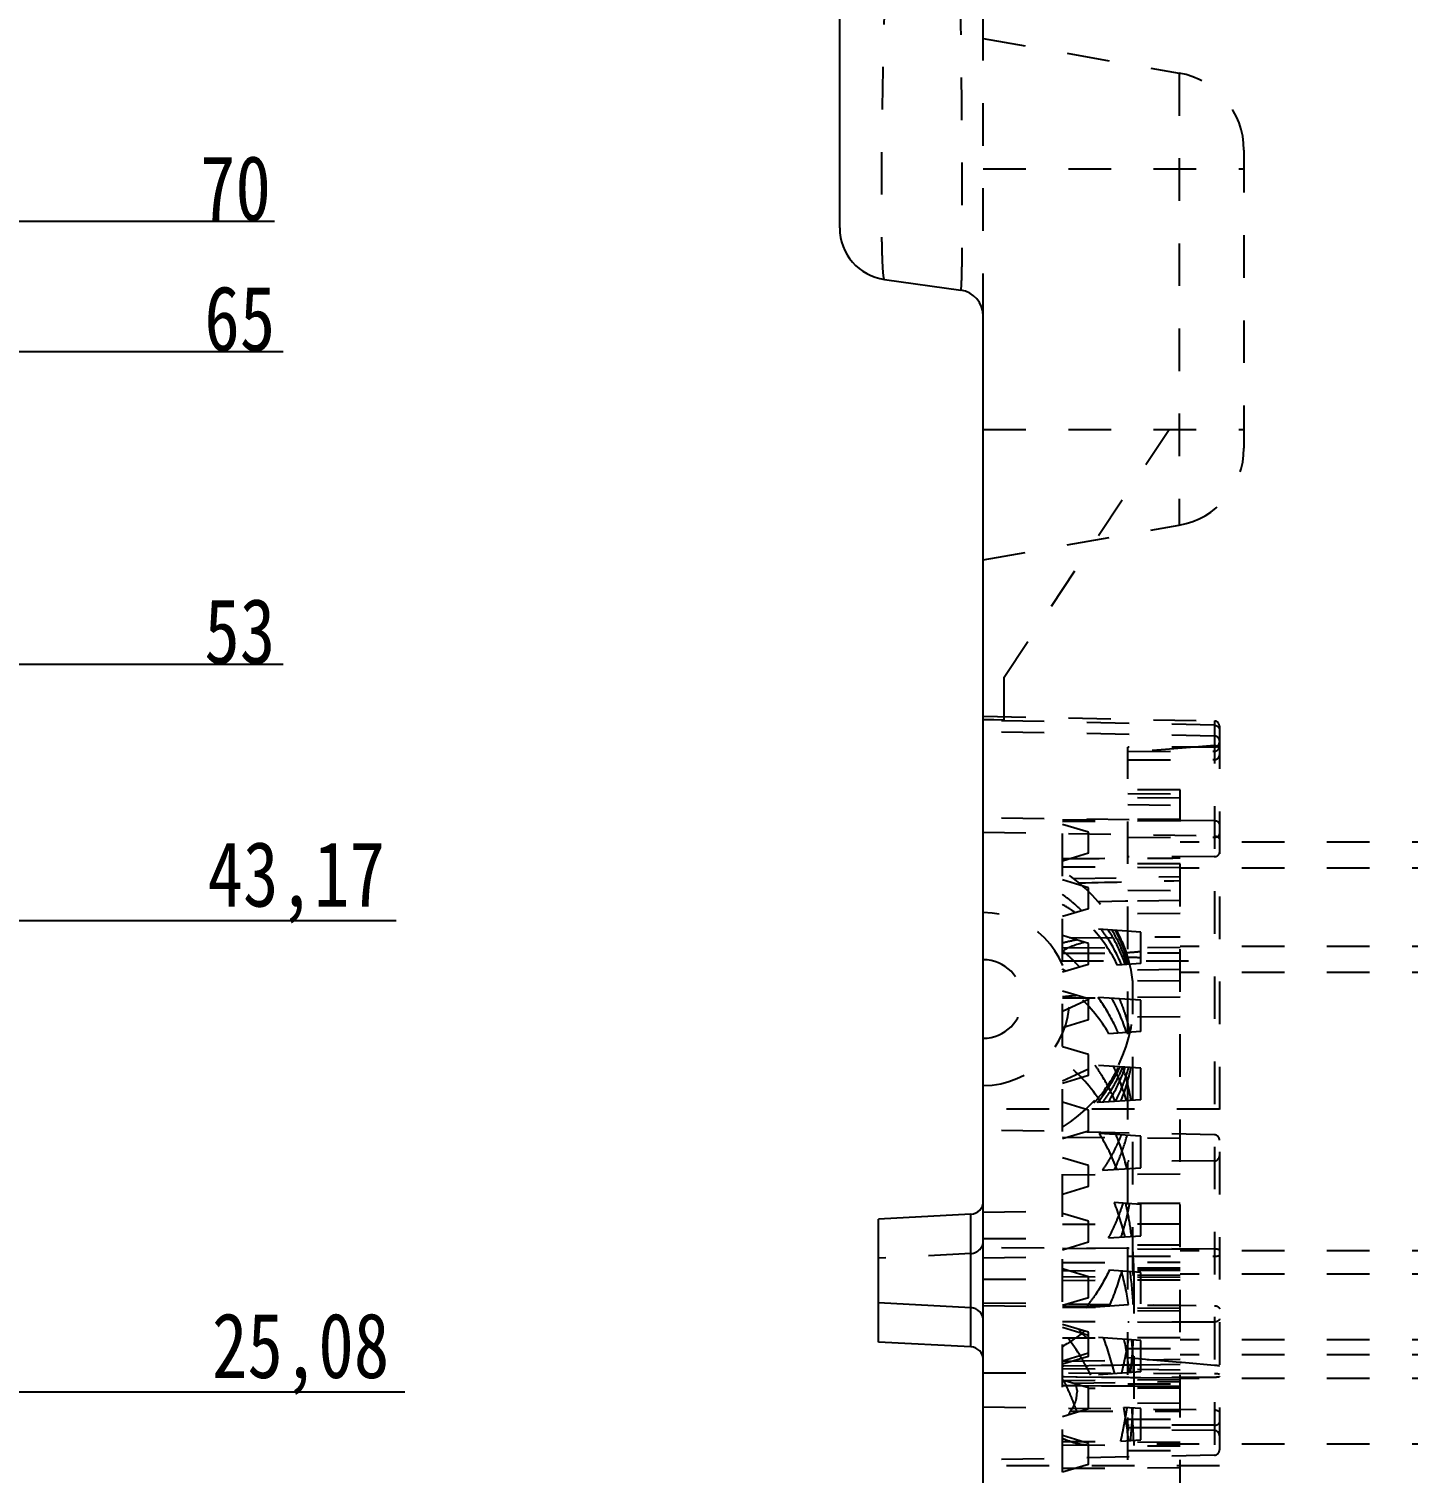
# Model space of a CAD drawing. Header units: millimetres. Extents: x -1495 to -116, y -3881 to 1305.
# Drawn here: x -643.9 to -591, y -1257.5 to -1202.1 of the extents above; entities that cross this region are included whole.
import ezdxf

# ---------------------------------------------------------------- set-up
doc = ezdxf.new("R2010")
doc.units = ezdxf.units.MM
doc.header["$LTSCALE"] = 16.335
doc.header["$PDMODE"] = 3
doc.header["$PDSIZE"] = 0.3125
doc.linetypes.add('HIDDEN', pattern=[0.2, 0.1, -0.1])
doc.layers.get('0').update_dxf_attribs({"linetype": 'CONTINUOUS'})
doc.layers.get('Defpoints').update_dxf_attribs({"linetype": 'CONTINUOUS'})
doc.layers.add('DEFAULT_2', color=8, linetype='HIDDEN')
doc.layers.add('dim', color=4, linetype='CONTINUOUS', lineweight=9)
doc.styles.get("Standard").update_dxf_attribs({"font": 'txt', "width": 0.8})
doc.dimstyles.new('副本 ISO-25-1', dxfattribs={"dimtxt": 5, "dimasz": 5, "dimexe": 0, "dimexo": 0, "dimgap": 0, "dimtad": 1, "dimtxsty": 'Standard', "dimcen": 0, "dimclrd": 4, "dimclre": 4, "dimclrt": 6, "dimazin": 0, "dimtfac": 1, "dimtofl": 0, "dimtmove": 0, "dimatfit": 3, "dimfxl": 0, "dimarcsym": 0})

# ---------------------------------------------------------------- blocks, each defined once
blk = doc.blocks.new('*D697')
at = {"layer": 'Defpoints', "color": 0}
for p in [(-692.598, -1254.383), (-637.464, -1254.383), (-735.3, -1279.458)]:
    blk.add_point(p, dxfattribs=at)
at = {"layer": 'dim', "color": 4, "linetype": 'Continuous', "lineweight": -2}
blk.add_line((-692.598, -1254.383), (-629.464, -1254.383), dxfattribs=at)
at = {"layer": 'dim', "color": 6, "insert": (-633.464, -1252.925), "char_height": 2.5, "attachment_point": 5}
blk.add_mtext('25,08', dxfattribs=at)
blk = doc.blocks.new('*D698')
at = {"layer": 'Defpoints', "color": 0}
for p in [(-707.975, -1236.293), (-637.464, -1236.293), (-735.3, -1279.458)]:
    blk.add_point(p, dxfattribs=at)
at = {"layer": 'dim', "color": 4, "linetype": 'Continuous', "lineweight": -2}
blk.add_line((-707.975, -1236.293), (-629.797, -1236.293), dxfattribs=at)
at = {"layer": 'dim', "color": 6, "insert": (-633.631, -1234.835), "char_height": 2.5, "attachment_point": 5}
blk.add_mtext('43,17', dxfattribs=at)
blk = doc.blocks.new('*D699')
at = {"layer": 'Defpoints', "color": 0}
for p in [(-694.702, -1226.458), (-637.464, -1226.458), (-735.3, -1279.458)]:
    blk.add_point(p, dxfattribs=at)
at = {"layer": 'dim', "color": 4, "linetype": 'Continuous', "lineweight": -2}
blk.add_line((-694.702, -1226.458), (-634.131, -1226.458), dxfattribs=at)
at = {"layer": 'dim', "color": 6, "insert": (-635.797, -1225.208), "char_height": 2.5, "attachment_point": 5}
blk.add_mtext('53', dxfattribs=at)
blk = doc.blocks.new('*D700')
at = {"layer": 'Defpoints', "color": 0}
for p in [(-720, -1214.458), (-637.464, -1214.458), (-735.3, -1279.458)]:
    blk.add_point(p, dxfattribs=at)
at = {"layer": 'dim', "color": 4, "linetype": 'Continuous', "lineweight": -2}
blk.add_line((-720, -1214.458), (-634.131, -1214.458), dxfattribs=at)
at = {"layer": 'dim', "color": 6, "insert": (-635.797, -1213.208), "char_height": 2.5, "attachment_point": 5}
blk.add_mtext('65', dxfattribs=at)
blk = doc.blocks.new('*D701')
at = {"layer": 'Defpoints', "color": 0}
for p in [(-662.507, -1209.458), (-637.464, -1209.458), (-735.3, -1279.458)]:
    blk.add_point(p, dxfattribs=at)
at = {"layer": 'dim', "color": 4, "linetype": 'Continuous', "lineweight": -2}
blk.add_line((-662.507, -1209.458), (-634.464, -1209.458), dxfattribs=at)
at = {"layer": 'dim', "color": 6, "insert": (-635.964, -1208.208), "char_height": 2.5, "attachment_point": 5}
blk.add_mtext('70', dxfattribs=at)

msp = doc.modelspace()

# ---------------------------------------------------------------- linework, layer by layer
at = {"color": 7, "linetype": 'Continuous'}
for p, q in [((-612.778, -1209.719), (-612.778, -1189.471)), ((-611.056, -1211.7), (-608.13, -1212.111)), ((-607.269, -1345.814), (-607.269, -1213.101)), ((-607.743, -1247.564), (-611.289, -1247.75)), ((-611.289, -1252.473), (-611.289, -1247.75)), ((-607.743, -1252.659), (-607.743, -1247.564)), ((-607.743, -1251.152), (-611.289, -1250.966)), ((-607.743, -1252.659), (-611.289, -1252.473))]:
    msp.add_line(p, q, dxfattribs=at)
for centre, radius, start, end in [((-610.778, -1209.719), 2, 180, 262), ((-608.269, -1213.101), 1, 0, 82), ((-607.769, -1247.065), 0.5, 273, 0), ((-607.769, -1251.651), 0.5, 0, 87), ((-607.769, -1253.158), 0.5, 0, 87)]:
    msp.add_arc(centre, radius, start, end, dxfattribs=at)
at = {"layer": 'DEFAULT_2', "color": 8, "linetype": 'HIDDEN'}
for p, q in [((-607.269, -1213.101), (-607.269, -1189.458)), ((-607.269, -1202.454), (-599.748, -1203.78)), ((-599.748, -1203.78), (-599.748, -1221.128)), ((-597.269, -1206.734), (-597.269, -1218.173)), ((-607.269, -1207.454), (-597.269, -1207.454)), ((-607.269, -1217.454), (-597.269, -1217.454)), ((-606.469, -1226.954), (-600.135, -1217.454)), ((-607.269, -1222.454), (-599.748, -1221.128)), ((-606.469, -1228.595), (-606.469, -1226.954)), ((-607.269, -1228.454), (-598.402, -1228.64)), ((-607.269, -1228.578), (-606.869, -1228.587)), ((-598.402, -1228.801), (-607.269, -1228.616)), ((-598.402, -1229.218), (-607.269, -1229.05)), ((-606.869, -1228.587), (-606.469, -1228.595)), ((-598.402, -1228.64), (-598.402, -1310.276)), ((-598.205, -1228.841), (-598.205, -1310.075)), ((-598.406, -1229.644), (-601.723, -1229.65)), ((-601.723, -1309.266), (-601.723, -1229.65)), ((-598.402, -1229.585), (-599.164, -1229.646)), ((-601.723, -1229.807), (-598.406, -1229.802)), ((-601.723, -1230.128), (-598.406, -1230.123)), ((-599.713, -1231.281), (-601.723, -1231.278)), ((-599.713, -1307.635), (-599.713, -1231.281)), ((-601.724, -1231.839), (-599.714, -1231.874)), ((-601.723, -1231.428), (-599.713, -1231.432)), ((-599.713, -1231.597), (-601.723, -1231.594)), ((-598.402, -1232.475), (-607.269, -1232.359)), ((-599.713, -1232.408), (-604.235, -1232.447)), ((-604.235, -1306.468), (-604.235, -1232.454)), ((-607.269, -1232.903), (-598.402, -1233.05)), ((-599.713, -1232.471), (-604.235, -1232.51)), ((-603.23, -1232.911), (-604.235, -1232.609)), ((-603.23, -1233.715), (-603.23, -1232.911)), ((-601.723, -1233.105), (-598.406, -1233.101)), ((-559.778, -1233.288), (-599.713, -1233.288)), ((-603.23, -1233.715), (-604.235, -1234.016)), ((-598.406, -1233.845), (-601.723, -1233.85)), ((-599.713, -1234.122), (-601.723, -1234.12)), ((-599.713, -1234.273), (-604.235, -1234.246)), ((-603.799, -1234.687), (-599.713, -1234.603)), ((-559.778, -1234.293), (-599.713, -1234.293)), ((-603.23, -1235.043), (-604.235, -1234.741)), ((-603.23, -1235.847), (-603.23, -1235.043)), ((-601.723, -1235.138), (-599.713, -1235.14)), ((-601.81, -1235.558), (-602.858, -1235.574)), ((-601.723, -1235.557), (-601.81, -1235.558)), ((-599.713, -1235.525), (-601.723, -1235.557)), ((-603.23, -1235.847), (-604.235, -1236.148)), ((-599.713, -1236.032), (-602.495, -1236.051)), ((-603.23, -1237.175), (-604.235, -1236.873)), ((-601.22, -1236.743), (-603.071, -1236.62)), ((-601.22, -1237.949), (-601.22, -1236.743)), ((-604.235, -1237.347), (-599.713, -1237.322)), ((-603.959, -1236.956), (-599.713, -1236.919)), ((-603.23, -1237.979), (-603.23, -1237.175)), ((-559.778, -1237.288), (-599.713, -1237.288)), ((-604.292, -1237.845), (-598.205, -1237.845)), ((-604.235, -1237.554), (-599.713, -1237.538)), ((-603.23, -1237.979), (-604.235, -1238.28)), ((-601.22, -1237.949), (-602.117, -1238.009)), ((-599.713, -1238.171), (-601.596, -1238.204)), ((-559.778, -1238.293), (-599.713, -1238.293)), ((-603.23, -1239.306), (-604.235, -1239.005)), ((-601.533, -1249.693), (-601.533, -1238.604)), ((-599.713, -1238.62), (-601.533, -1238.604)), ((-599.713, -1239.242), (-604.235, -1239.281)), ((-603.201, -1239.315), (-604.235, -1239.784)), ((-601.22, -1239.354), (-603.625, -1239.194)), ((-603.23, -1240.11), (-603.23, -1239.306)), ((-601.22, -1240.56), (-601.22, -1239.354)), ((-603.23, -1240.11), (-604.235, -1240.412)), ((-599.713, -1239.996), (-601.533, -1240.012)), ((-601.22, -1240.56), (-602.449, -1240.642)), ((-603.23, -1241.438), (-604.235, -1241.137)), ((-601.22, -1241.965), (-604.113, -1241.772)), ((-603.23, -1242.242), (-603.23, -1241.438)), ((-603.23, -1242.001), (-604.235, -1242.456)), ((-603.23, -1242.242), (-604.235, -1242.544)), ((-601.22, -1243.171), (-601.22, -1241.965)), ((-598.205, -1243.529), (-607.269, -1243.529)), ((-603.23, -1243.57), (-604.235, -1243.269)), ((-601.22, -1243.171), (-603.087, -1243.296)), ((-603.23, -1244.374), (-603.23, -1243.57)), ((-598.402, -1244.519), (-607.269, -1244.333)), ((-603.23, -1244.374), (-604.235, -1244.676)), ((-604.235, -1244.611), (-599.713, -1244.65)), ((-601.22, -1244.576), (-602.822, -1244.47)), ((-601.22, -1245.782), (-601.22, -1244.576)), ((-603.23, -1245.702), (-604.235, -1245.401)), ((-603.23, -1246.506), (-603.23, -1245.702)), ((-598.406, -1245.523), (-601.723, -1245.529)), ((-599.713, -1246.026), (-604.235, -1246.065)), ((-602.692, -1245.88), (-601.22, -1245.782)), ((-603.23, -1246.506), (-604.235, -1246.808)), ((-601.22, -1247.187), (-602.241, -1247.119)), ((-599.713, -1247.16), (-601.723, -1247.157)), ((-601.22, -1248.393), (-601.22, -1247.187)), ((-607.269, -1247.491), (-604.235, -1247.438)), ((-603.23, -1247.834), (-604.235, -1247.533)), ((-599.713, -1247.943), (-604.235, -1247.965)), ((-603.23, -1248.638), (-603.23, -1247.834)), ((-607.269, -1248.496), (-604.235, -1248.496)), ((-602.462, -1248.476), (-601.22, -1248.393)), ((-607.743, -1249.072), (-611.289, -1249.258)), ((-598.402, -1248.902), (-607.269, -1248.851)), ((-603.23, -1248.638), (-604.235, -1248.94)), ((-599.713, -1248.921), (-604.235, -1248.882)), ((-599.713, -1248.759), (-601.533, -1248.748)), ((-559.778, -1248.966), (-599.713, -1248.966)), ((-607.269, -1249.235), (-604.235, -1249.191)), ((-604.235, -1249.416), (-599.713, -1249.407)), ((-601.723, -1249.182), (-598.406, -1249.18)), ((-599.713, -1249.631), (-601.723, -1249.63)), ((-607.269, -1250.061), (-604.235, -1250.061)), ((-599.714, -1249.996), (-604.236, -1249.973)), ((-603.23, -1249.966), (-604.235, -1249.665)), ((-599.713, -1249.72), (-604.235, -1249.753)), ((-599.713, -1250.094), (-604.235, -1250.118)), ((-603.23, -1250.77), (-603.23, -1249.966)), ((-601.22, -1249.799), (-602.428, -1249.718)), ((-599.713, -1249.682), (-601.533, -1249.693)), ((-599.713, -1249.908), (-601.509, -1249.924)), ((-601.49, -1249.747), (-601.49, -1256.443)), ((-601.22, -1251.005), (-601.22, -1249.799)), ((-559.778, -1249.87), (-599.713, -1249.87)), ((-607.269, -1250.96), (-598.402, -1251.076)), ((-607.269, -1251.066), (-604.235, -1251.119)), ((-603.23, -1250.77), (-604.235, -1251.072)), ((-604.235, -1251.09), (-599.713, -1251.05)), ((-599.713, -1251.182), (-604.235, -1251.143)), ((-603.325, -1251.145), (-601.22, -1251.005)), ((-599.714, -1251.282), (-601.724, -1251.273)), ((-599.713, -1251.726), (-604.235, -1251.691)), ((-603.23, -1252.098), (-604.235, -1251.797)), ((-598.406, -1251.703), (-601.723, -1251.706)), ((-603.23, -1252.22), (-604.235, -1251.918)), ((-599.713, -1252.313), (-604.235, -1252.319)), ((-601.22, -1252.41), (-604.105, -1252.217)), ((-603.23, -1253.024), (-603.23, -1252.098)), ((-601.22, -1253.616), (-601.22, -1252.41)), ((-559.778, -1252.383), (-599.713, -1252.383)), ((-603.23, -1252.902), (-604.235, -1253.204)), ((-601.723, -1252.721), (-599.713, -1252.723)), ((-559.778, -1252.966), (-599.713, -1252.966)), ((-603.23, -1253.024), (-604.235, -1253.325)), ((-604.235, -1253.204), (-599.713, -1253.134)), ((-604.177, -1253.392), (-604.235, -1253.393)), ((-599.713, -1253.544), (-604.235, -1253.505)), ((-603.224, -1253.379), (-604.177, -1253.392)), ((-602.729, -1253.373), (-603.224, -1253.379)), ((-602.325, -1253.367), (-602.729, -1253.373)), ((-602.242, -1253.366), (-602.325, -1253.367)), ((-601.962, -1253.362), (-602.242, -1253.366)), ((-601.723, -1253.359), (-601.962, -1253.362)), ((-601.724, -1253.065), (-601.567, -1253.079)), ((-601.62, -1253.358), (-601.723, -1253.359)), ((-601.586, -1253.357), (-601.62, -1253.358)), ((-601.501, -1253.356), (-601.586, -1253.357)), ((-601.567, -1253.079), (-601.521, -1253.083)), ((-601.521, -1253.083), (-601.45, -1253.09)), ((-601.222, -1253.353), (-601.501, -1253.356)), ((-601.45, -1253.09), (-600.761, -1253.15)), ((-599.713, -1253.333), (-601.222, -1253.353)), ((-600.761, -1253.15), (-599.713, -1253.243)), ((-599.713, -1253.243), (-599.658, -1253.247)), ((-599.658, -1253.247), (-599.511, -1253.26)), ((-599.511, -1253.26), (-598.402, -1253.358)), ((-607.269, -1253.647), (-598.402, -1253.675)), ((-604.235, -1253.797), (-604.168, -1253.798)), ((-599.713, -1253.915), (-604.235, -1253.954)), ((-603.23, -1254.23), (-604.235, -1253.928)), ((-604.168, -1253.798), (-603.712, -1253.803)), ((-603.846, -1254.045), (-599.713, -1253.98)), ((-603.712, -1253.803), (-603.666, -1253.803)), ((-603.666, -1253.803), (-602.728, -1253.813)), ((-601.22, -1253.616), (-603.149, -1253.744)), ((-602.728, -1253.813), (-602.239, -1253.819)), ((-602.239, -1253.819), (-601.96, -1253.822)), ((-601.96, -1253.822), (-601.718, -1253.824)), ((-598.406, -1253.828), (-601.723, -1253.829)), ((-601.723, -1254.075), (-599.713, -1254.076)), ((-601.718, -1253.824), (-601.618, -1253.825)), ((-601.618, -1253.825), (-601.5, -1253.826)), ((-601.5, -1253.826), (-601.221, -1253.829)), ((-601.221, -1253.829), (-599.713, -1253.845)), ((-559.778, -1253.87), (-599.713, -1253.87)), ((-604.17, -1254.152), (-604.235, -1254.151)), ((-604.077, -1254.153), (-604.17, -1254.152)), ((-603.715, -1254.155), (-604.077, -1254.153)), ((-603.67, -1254.155), (-603.715, -1254.155)), ((-602.728, -1254.161), (-603.67, -1254.155)), ((-603.23, -1255.034), (-603.23, -1254.23)), ((-599.713, -1254.246), (-603.23, -1254.251)), ((-602.24, -1254.165), (-602.728, -1254.161)), ((-601.961, -1254.166), (-602.24, -1254.165)), ((-601.722, -1254.168), (-601.961, -1254.166)), ((-599.713, -1254.216), (-601.723, -1254.234)), ((-601.62, -1254.169), (-601.722, -1254.168)), ((-601.501, -1254.169), (-601.62, -1254.169)), ((-601.22, -1254.171), (-601.501, -1254.169)), ((-599.713, -1254.181), (-601.22, -1254.171)), ((-607.269, -1254.963), (-598.402, -1255.073)), ((-603.23, -1255.034), (-604.235, -1255.335)), ((-603.938, -1255.129), (-599.713, -1255.12)), ((-601.22, -1255.021), (-601.875, -1254.977)), ((-599.713, -1254.819), (-601.723, -1254.837)), ((-601.22, -1256.227), (-601.22, -1255.021)), ((-601.723, -1255.425), (-599.713, -1255.425)), ((-598.406, -1255.664), (-601.723, -1255.668)), ((-603.23, -1256.362), (-604.235, -1256.06)), ((-601.992, -1256.278), (-601.22, -1256.227)), ((-601.723, -1255.753), (-599.713, -1255.753)), ((-598.405, -1255.867), (-601.723, -1255.838)), ((-598.402, -1256.81), (-607.269, -1256.996)), ((-599.713, -1256.324), (-604.235, -1256.296)), ((-604.235, -1256.419), (-599.713, -1256.459)), ((-603.23, -1257.166), (-603.23, -1256.362)), ((-559.778, -1256.383), (-601.723, -1256.393)), ((-601.723, -1256.626), (-599.713, -1256.628)), ((-598.205, -1257.227), (-607.269, -1257.227)), ((-603.23, -1257.166), (-604.235, -1257.467)), ((-604.235, -1257.314), (-599.713, -1257.291))]:
    msp.add_line(p, q, dxfattribs=at)
for centre, radius, start, end in [((-600.269, -1206.734), 3, 0, 80), ((-600.269, -1218.173), 3, 280, 0), ((-598.406, -1228.841), 0.201, 0, 88.8), ((-510.137, -2345.242), 1119.143, 94.562646, 94.694162), ((-598.406, -1229.443), 0.201, 270.1, 0), ((-598.41, -1229.818), 0.233, 63.9617, 74.6554), ((-607.269, -1239.308), 5.779, 301.6643, 58.3357), ((-607.923, -1240.459), 6.343, 49.5143, 54.4478), ((-606.64, -1240.115), 5.041, 54.7639, 61.5132), ((-607.954, -1240.496), 6.391, 48.3334, 49.521), ((-607.991, -1240.537), 6.447, 45.6919, 48.3307), ((-607.269, -1239.308), 3.317, 270, 90), ((-607.538, -1240.294), 6.03, 33.7891, 37.281), ((-607.347, -1239.908), 5.853, 19.1373, 33.7114), ((-607.412, -1239.7), 5.92, 16.8786, 30.7959), ((-607.293, -1239.468), 5.804, 14.8598, 28.744), ((-607.301, -1239.368), 5.811, 13.8365, 27.5307), ((-608.622, -1242.719), 6.856, 48.8934, 50.2234), ((-607.609, -1240.34), 6.114, 22.5137, 33.7716), ((-607.269, -1239.308), 1.505, 270, 90), ((-608.735, -1242.848), 7.028, 47.7059, 48.8939), ((-608.779, -1242.898), 7.094, 46.8764, 47.7085), ((-608.751, -1242.868), 7.054, 45.5427, 46.8769), ((-608.729, -1242.846), 7.022, 45.2291, 45.5419), ((-608.848, -1242.963), 7.189, 42.7773, 45.2191), ((-606.302, -1242.189), 4.521, 60.8654, 62.7916), ((-608.314, -1243.263), 6.767, 25.6497, 36.4347), ((-608.16, -1241.93), 6.661, 19.3802, 23.2588), ((-608.227, -1241.956), 6.733, 15.5609, 19.3988), ((-608.183, -1241.943), 6.687, 14.8988, 15.5537), ((-608.552, -1243.383), 7.033, 23.1539, 25.6933), ((-608.312, -1241.976), 6.82, 11.7439, 14.8906), ((-608.864, -1246.012), 7.208, 31.2174, 35.2864), ((-607.247, -1239.382), 5.754, 317.1982, 333.9467), ((-607.384, -1239.462), 5.895, 319.6006, 335.4336), ((-609.317, -1246.278), 7.733, 23.1543, 31.1642), ((-607.613, -1239.929), 6.125, 327.1264, 340.9745), ((-607.314, -1239.744), 5.818, 326.9914, 332.9278), ((-607.339, -1239.732), 5.845, 332.9402, 338.0313), ((-607.576, -1240.395), 6.082, 336.5447, 340.9433), ((-608, -1240.719), 6.511, 337.4172, 349.1952), ((-609.276, -1244.439), 7.778, 12.4302, 18.8658), ((-607.552, -1240.404), 6.057, 340.9491, 341.7998), ((-607.611, -1240.385), 6.119, 341.8025, 344.3228), ((-607.666, -1240.369), 6.176, 344.3203, 345.3213), ((-607.286, -1239.762), 5.784, 322.6829, 326.9961), ((-607.536, -1240.414), 6.038, 332.128, 336.5583), ((-609.506, -1244.487), 8.012, 9.2656, 12.4088), ((-608.22, -1242.067), 6.719, 336.1015, 338.5259), ((-609.139, -1242.55), 7.653, 337.9484, 344.9227), ((-598.406, -1244.72), 0.201, 0, 88.8), ((-608.062, -1242.142), 6.544, 329.5682, 334.0506), ((-608.159, -1242.094), 6.652, 334.0446, 336.1011), ((-607.93, -1242.219), 6.391, 325.0496, 329.5674), ((-609.118, -1242.56), 7.63, 334.4532, 337.9513), ((-598.406, -1245.322), 0.201, 270.1, 0), ((-609.765, -1244.616), 8.262, 338.8469, 342.1992), ((-612.53, -1249.666), 11.019, 11.2267, 13.2076), ((-611.433, -1245.35), 9.947, 347.4929, 349.5243), ((-609.599, -1244.674), 8.087, 335.3816, 338.8063), ((-611.567, -1245.322), 10.085, 344.4803, 346.9934), ((-611.608, -1245.312), 10.127, 346.99, 347.4974), ((-613.226, -1249.804), 11.728, 6.788, 11.2234), ((-609.398, -1244.773), 7.863, 331.9032, 335.4253), ((-611.618, -1245.306), 10.138, 341.9715, 344.4713), ((-607.769, -1248.573), 0.5, 273, 0), ((-613.217, -1246.449), 11.744, 336.7494, 343.6684), ((-616.142, -1251.79), 14.649, 2.9961, 7.9208), ((-603.812, -1249.748), 2.322, 359.3309, 0.0126), ((-609.035, -1246.599), 7.299, 321.4742, 325.6592), ((-617.3, -1249.811), 15.818, 350.0301, 350.6582), ((-619.94, -1254.06), 18.446, 3.9228, 5.2073), ((-620.232, -1251.445), 18.744, 355.8289, 357.109), ((-617.729, -1249.735), 16.253, 347.5532, 349.0975), ((-617.673, -1249.745), 16.196, 349.0925, 350.0289), ((-621.101, -1251.391), 19.615, 354.6337, 355.8571), ((-621.307, -1254.154), 19.816, 1.5038, 3.9227), ((-617.867, -1249.703), 16.395, 346.0144, 347.5453), ((-622.031, -1251.294), 20.549, 353.438, 354.6057), ((-617.582, -1260.201), 14.798, 23.3461, 24.9942), ((-618.611, -1260.645), 15.92, 21.7669, 23.3464), ((-604.845, -1254.402), 1.174, 5.6449, 15.6732), ((-604.775, -1254.383), 1.103, 347.0039, 359.991), ((-619.32, -1260.931), 16.684, 21.3431, 21.7758), ((-619.889, -1261.152), 17.295, 20.258, 21.3391), ((-622.797, -1258.649), 21.241, 6.4627, 9.9542), ((-624.484, -1251.342), 23.027, 349.8033, 350.8946), ((-625.94, -1256.829), 24.443, 3.5123, 4.2964), ((-627.902, -1253.609), 26.416, 356.2611, 356.9802), ((-625.224, -1251.216), 23.777, 348.7636, 349.8204), ((-630.38, -1253.461), 28.897, 355.2851, 356.1155), ((-631.537, -1253.377), 30.057, 356.1055, 356.2718), ((-628.184, -1256.977), 26.692, 2.4642, 3.5344), ((-625.98, -1251.058), 24.55, 347.7232, 348.7467), ((-632.416, -1253.278), 30.941, 354.4822, 355.2577), ((-629.736, -1257.03), 28.245, 1.5908, 2.4357), ((-598.406, -1256.068), 0.201, 0, 89.5), ((-598.406, -1256.609), 0.201, 271.2, 0)]:
    msp.add_arc(centre, radius, start, end, dxfattribs=at)
for centre, major_axis, ratio, start_param, end_param in [((-602.393, -1237.99), (2.993, 0), 0.349891, 8.294662, 8.516995), ((-601.621, -1237.99), (3.012, 0), 0.349891, 2.191032, 2.621998), ((-644.238, -1235.288), (54.905, 0), 0.064341, 5.596683, 5.612674), ((-587.592, -1235.288), (40.073, 0), 0.064341, 4.352156, 4.365396), ((-606.231, -1236.293), (8.588, 0), 0.349891, 4.946874, 5.011158), ((-611.534, -1250.966), (8.721, 0), 0.349891, 5.704017, 5.919281), ((-597.818, -1251.468), (5.978, 0), 0.349891, -2.892855, -2.702781), ((-601.001, -1255.388), (3.028, 0), 0.349891, 9.178258, 9.311173)]:
    msp.add_ellipse(centre, major_axis=major_axis, ratio=ratio, start_param=start_param, end_param=end_param, dxfattribs=at)
for points, knots in [([(-611.056, -1211.7), (-611.062, -1211.699), (-611.074, -1211.678), (-611.083, -1211.64), (-611.095, -1211.575), (-611.11, -1211.443), (-611.126, -1211.215), (-611.141, -1210.873), (-611.153, -1210.438), (-611.161, -1209.916), (-611.167, -1209.31), (-611.169, -1208.354), (-611.162, -1207.002), (-611.14, -1205.228), (-611.105, -1203.303), (-611.074, -1201.978), (-611.056, -1201.302)], [0, 0, 0, 0, 0.001841, 0.005752, 0.011941, 0.020444, 0.044393, 0.077445, 0.119336, 0.169693, 0.228039, 0.293836, 0.445171, 0.617821, 0.805204, 1, 1, 1, 1]), ([(-608.13, -1212.111), (-608.125, -1212.112), (-608.121, -1212.087), (-608.116, -1212.059), (-608.111, -1211.993), (-608.105, -1211.91), (-608.101, -1211.8), (-608.094, -1211.605), (-608.087, -1211.303), (-608.081, -1210.871), (-608.077, -1210.35), (-608.074, -1209.745), (-608.074, -1209.062), (-608.075, -1208.306), (-608.078, -1207.178), (-608.088, -1205.651), (-608.105, -1203.72), (-608.121, -1202.391), (-608.13, -1201.713)], [0, 0, 0, 0, 0.001259, 0.004776, 0.010636, 0.01885, 0.029416, 0.042312, 0.074991, 0.11664, 0.166874, 0.225245, 0.291175, 0.36403, 0.443076, 0.616538, 0.804631, 1, 1, 1, 1]), ([(-598.402, -1228.801), (-598.352, -1228.802), (-598.247, -1228.845), (-598.205, -1228.951), (-598.205, -1229.001)], [0, 0, 0, 0, 0.500528, 1, 1, 1, 1]), ([(-598.406, -1229.802), (-598.355, -1229.802), (-598.248, -1229.759), (-598.205, -1229.653), (-598.205, -1229.601)], [0, 0, 0, 0, 0.500685, 1, 1, 1, 1]), ([(-598.205, -1229.399), (-598.205, -1229.384), (-598.215, -1229.321), (-598.261, -1229.266), (-598.303, -1229.244)], [0, 0, 0, 0, 0.233723, 1, 1, 1, 1]), ([(-598.406, -1230.123), (-598.355, -1230.123), (-598.253, -1230.088), (-598.205, -1229.988), (-598.205, -1229.941)], [0, 0, 0, 0, 0.518318, 1, 1, 1, 1]), ([(-598.406, -1233.101), (-598.357, -1233.101), (-598.271, -1233.088), (-598.205, -1233.011), (-598.205, -1232.976)], [0, 0, 0, 0, 0.579744, 1, 1, 1, 1]), ([(-598.205, -1232.6), (-598.205, -1232.565), (-598.269, -1232.489), (-598.354, -1232.475), (-598.402, -1232.475)], [0, 0, 0, 0, 0.420739, 1, 1, 1, 1]), ([(-598.406, -1233.845), (-598.356, -1233.845), (-598.259, -1233.82), (-598.205, -1233.728), (-598.205, -1233.686)], [0, 0, 0, 0, 0.54051, 1, 1, 1, 1]), ([(-601.49, -1249.747), (-601.49, -1249.674), (-601.502, -1249.341), (-601.533, -1249.008), (-601.533, -1248.748)], [0, 0, 0, 0, 0.220504, 1, 1, 1, 1]), ([(-598.205, -1248.958), (-598.205, -1248.945), (-598.245, -1248.92), (-598.279, -1248.914), (-598.303, -1248.91)], [0, 0, 0, 0, 0.326985, 1, 1, 1, 1]), ([(-598.406, -1249.18), (-598.358, -1249.18), (-598.293, -1249.174), (-598.227, -1249.153), (-598.205, -1249.133), (-598.205, -1249.125)], [0, 0, 0, 0, 0.662217, 0.882565, 1, 1, 1, 1]), ([(-601.533, -1249.693), (-601.533, -1249.743), (-601.529, -1249.817), (-601.525, -1249.894), (-601.515, -1249.918)], [0, 0, 0, 0, 0.664658, 1, 1, 1, 1]), ([(-601.509, -1249.924), (-601.505, -1249.924), (-601.5, -1249.906), (-601.495, -1249.881), (-601.491, -1249.832), (-601.49, -1249.796), (-601.49, -1249.775)], [0, 0, 0, 0, 0.077835, 0.270225, 0.579756, 1, 1, 1, 1]), ([(-598.402, -1251.076), (-598.354, -1251.077), (-598.269, -1251.091), (-598.205, -1251.166), (-598.205, -1251.201)], [0, 0, 0, 0, 0.579261, 1, 1, 1, 1]), ([(-598.205, -1251.577), (-598.205, -1251.588), (-598.217, -1251.64), (-598.268, -1251.672), (-598.306, -1251.686)], [0, 0, 0, 0, 0.214933, 1, 1, 1, 1]), ([(-598.402, -1253.358), (-598.378, -1253.358), (-598.332, -1253.36), (-598.268, -1253.366), (-598.231, -1253.374), (-598.205, -1253.384), (-598.205, -1253.39)], [0, 0, 0, 0, 0.361525, 0.689942, 0.907415, 1, 1, 1, 1]), ([(-598.205, -1253.797), (-598.205, -1253.803), (-598.232, -1253.813), (-598.269, -1253.821), (-598.334, -1253.826), (-598.381, -1253.828), (-598.406, -1253.828)], [0, 0, 0, 0, 0.091173, 0.309339, 0.638983, 1, 1, 1, 1]), ([(-598.402, -1253.675), (-598.386, -1253.675), (-598.33, -1253.677), (-598.273, -1253.68), (-598.234, -1253.69)], [0, 0, 0, 0, 0.279966, 1, 1, 1, 1]), ([(-598.234, -1253.69), (-598.23, -1253.691), (-598.221, -1253.694), (-598.205, -1253.699), (-598.205, -1253.706)], [0, 0, 0, 0, 0.393332, 1, 1, 1, 1]), ([(-598.402, -1255.073), (-598.377, -1255.073), (-598.301, -1255.08), (-598.205, -1255.137), (-598.205, -1255.191)], [0, 0, 0, 0, 0.318567, 1, 1, 1, 1]), ([(-598.406, -1255.664), (-598.38, -1255.664), (-598.304, -1255.658), (-598.205, -1255.601), (-598.205, -1255.546)], [0, 0, 0, 0, 0.318597, 1, 1, 1, 1]), ([(-603.302, -1256.427), (-603.453, -1256.426), (-603.775, -1256.357), (-604.077, -1256.241), (-604.235, -1256.173)], [0, 0, 0, 0, 0.467073, 1, 1, 1, 1])]:
    msp.add_open_spline(points, degree=3, knots=knots, dxfattribs=at)
for points in [[(-598.303, -1229.244), (-598.334, -1229.228), (-598.368, -1229.218), (-598.402, -1229.218)], [(-598.402, -1229.585), (-598.384, -1229.585), (-598.366, -1229.588), (-598.349, -1229.593)], [(-598.308, -1229.608), (-598.279, -1229.623), (-598.252, -1229.645), (-598.234, -1229.673)], [(-598.234, -1229.673), (-598.217, -1229.699), (-598.205, -1229.732), (-598.205, -1229.764)], [(-598.402, -1233.05), (-598.37, -1233.051), (-598.338, -1233.058), (-598.308, -1233.071)], [(-598.308, -1233.071), (-598.28, -1233.083), (-598.253, -1233.103), (-598.234, -1233.128)], [(-598.234, -1233.128), (-598.217, -1233.151), (-598.205, -1233.181), (-598.205, -1233.21)], [(-604.235, -1233.917), (-602.728, -1233.91), (-601.22, -1233.904), (-599.713, -1233.897)], [(-603.593, -1234.849), (-602.3, -1234.825), (-601.006, -1234.79), (-599.713, -1234.767)], [(-602.117, -1238.009), (-602.365, -1237.505), (-602.689, -1237.032), (-603.071, -1236.62)], [(-602.449, -1240.642), (-602.763, -1240.105), (-603.161, -1239.608), (-603.625, -1239.194)], [(-601.777, -1240.597), (-601.914, -1240.14), (-602.101, -1239.695), (-602.336, -1239.28)], [(-602.755, -1243.274), (-603.12, -1242.706), (-603.579, -1242.185), (-604.113, -1241.772)], [(-601.78, -1243.209), (-601.904, -1242.757), (-602.07, -1242.314), (-602.278, -1241.895)], [(-602.137, -1245.844), (-602.32, -1245.366), (-602.547, -1244.901), (-602.822, -1244.47)], [(-602.184, -1244.512), (-602.014, -1244.936), (-601.877, -1245.375), (-601.772, -1245.819)], [(-601.83, -1248.434), (-601.937, -1247.988), (-602.073, -1247.547), (-602.241, -1247.119)], [(-598.303, -1248.91), (-598.336, -1248.905), (-598.369, -1248.903), (-598.402, -1248.902)], [(-602.428, -1249.718), (-602.598, -1250.063), (-602.792, -1250.398), (-603.009, -1250.716)], [(-601.693, -1251.036), (-601.763, -1250.603), (-601.853, -1250.172), (-601.967, -1249.749)], [(-598.306, -1251.686), (-598.338, -1251.697), (-598.372, -1251.703), (-598.406, -1251.703)], [(-603.149, -1253.744), (-603.409, -1253.203), (-603.722, -1252.68), (-604.105, -1252.217)], [(-602.666, -1252.313), (-602.5, -1252.762), (-602.358, -1253.22), (-602.237, -1253.683)], [(-601.654, -1253.645), (-601.708, -1253.216), (-601.776, -1252.79), (-601.862, -1252.367)], [(-603.7, -1254.631), (-603.72, -1254.717), (-603.751, -1254.801), (-603.789, -1254.88)], [(-603.677, -1254.286), (-603.674, -1254.318), (-603.672, -1254.351), (-603.672, -1254.383)], [(-603.789, -1254.88), (-603.83, -1254.968), (-603.881, -1255.051), (-603.938, -1255.129)]]:
    msp.add_open_spline(points, degree=3, dxfattribs=at)

# ---------------------------------------------------------------- dimensions: what is measured, and where the dimension line sits
at = {"layer": 'dim'}
for feature_location, offset, origin, picture, middle in [((-662.507, -1209.458), (25.043, 0), (-735.3, -1279.458), '*D701', (-635.964, -1208.208)), ((-720, -1214.458), (82.536, 0), (-735.3, -1279.458), '*D700', (-635.797, -1213.208)), ((-694.702, -1226.458), (57.239, 0), (-735.3, -1279.458), '*D699', (-635.797, -1225.208)), ((-707.975194348, -1236.292864147), (70.511355361, 0), (-735.300194348, -1279.457864147), '*D698', (-633.630505653, -1234.834530814)), ((-692.597694348, -1254.382864147), (55.133855361, 0), (-735.300194348, -1279.457864147), '*D697', (-633.463838987, -1252.924530814))]:
    dim = msp.add_ordinate_dim(feature_location=feature_location, offset=offset, dtype=0, origin=origin, dimstyle='副本 ISO-25-1', override={"dimtxt": 2.5, "dimasz": 2, "dimfxl": 1.25, "dimarcsym": 1}, dxfattribs=at)
    dim.commit()
    dim.dimension.update_dxf_attribs({"geometry": picture, "text_midpoint": middle})

doc.saveas('drawing.dxf')
